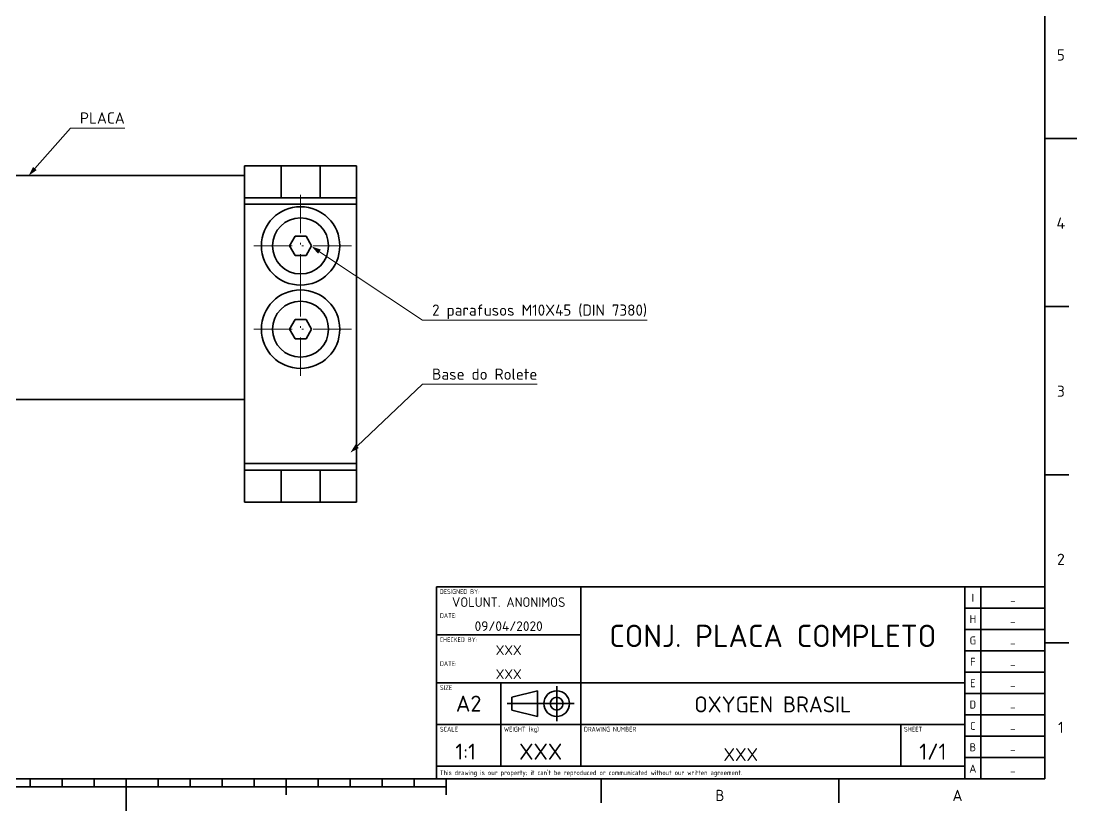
# Model space of a CAD drawing. Extents: x 0 to 594, y 0 to 420.
# Drawn here: x 264.2 to 594, y 0 to 246.6 of the extents above; entities that cross this region are included whole.
import ezdxf
from ezdxf.enums import TextEntityAlignment as Align

# ---------------------------------------------------------------- set-up
doc = ezdxf.new("R2010")
doc.units = 0
doc.linetypes.add('DASHDOT', pattern=[18.5, 12, -3, 0.5, -3])
doc.layers.get('0').update_dxf_attribs({"lineweight": 13})
doc.styles.get("Standard").update_dxf_attribs({"font": 'isocp.shx'})

# ---------------------------------------------------------------- blocks, each defined once
blk = doc.blocks.new('BLOCK1013')
at = {"color": 7, "lineweight": 18, "width": 1.110912}
blk.add_text('A', height=3.5, dxfattribs=at).set_placement((555.126221, 3.076224), (558.273804, 3.076224), align=Align.FIT)
blk = doc.blocks.new('BLOCK1015')
at = {"color": 7, "lineweight": 18, "width": 0.933329}
blk.add_text('B', height=3.5, dxfattribs=at).set_placement((481.100006, 3.076224), (483.899994, 3.076224), align=Align.FIT)
blk = doc.blocks.new('BLOCK1025')
at = {"color": 7, "lineweight": 18, "width": 0.863849}
blk.add_text('5', height=3.5, dxfattribs=at).set_placement((587.776245, 234.326218), (590.223816, 234.326218), align=Align.FIT)
blk = doc.blocks.new('BLOCK1027')
at = {"color": 7, "lineweight": 18, "width": 0.933329}
blk.add_text('4', height=3.5, dxfattribs=at).set_placement((587.599976, 181.826218), (590.399963, 181.826218), align=Align.FIT)
blk = doc.blocks.new('BLOCK1031')
at = {"color": 7, "lineweight": 18, "width": 0.863849}
blk.add_text('3', height=3.5, dxfattribs=at).set_placement((587.776245, 129.326218), (590.223816, 129.326218), align=Align.FIT)
blk = doc.blocks.new('BLOCK1035')
at = {"color": 7, "lineweight": 18, "width": 0.863849}
blk.add_text('2', height=3.5, dxfattribs=at).set_placement((587.776245, 76.826225), (590.223816, 76.826225), align=Align.FIT)
blk = doc.blocks.new('BLOCK1039')
at = {"color": 7, "lineweight": 18, "width": 0.953214}
blk.add_text('1', height=3.5, dxfattribs=at).set_placement((588.126221, 24.326223), (589.873779, 24.326223), align=Align.FIT)
blk = doc.blocks.new('BLOCK1041')
at = {"color": 7, "lineweight": 18, "width": 0.779092}
blk.add_text("This drawing is our property; it can't be reproduced or communicated without our written agreement.", height=1.5, dxfattribs=at).set_placement((395, 11.175525), (489.437073, 11.175525), align=Align.FIT)
blk = doc.blocks.new('BLOCK1042')
at = {"color": 7, "lineweight": 18, "width": 0.857432}
blk.add_text('SCALE', height=1.5, dxfattribs=at).set_placement((395, 24.751049), (400.695801, 24.751049), align=Align.FIT)
blk = doc.blocks.new('BLOCK1043')
at = {"color": 7, "lineweight": 18, "width": 0.631999}
blk.add_text('  1:1', height=5, dxfattribs=at).set_placement((393.755249, 16), (406.244751, 16), align=Align.FIT)
blk = doc.blocks.new('BLOCK1044')
at = {"color": 7, "lineweight": 18, "width": 0.802234}
blk.add_text('WEIGHT (kg)', height=1.5, dxfattribs=at).set_placement((415, 24.751049), (425.944763, 24.751049), align=Align.FIT)
blk = doc.blocks.new('BLOCK1045')
at = {"color": 7, "lineweight": 18, "width": 0.993963}
blk.add_text('XXX', height=5, dxfattribs=at).set_placement((419.755249, 16), (433.244751, 16), align=Align.FIT)
blk = doc.blocks.new('BLOCK1046')
at = {"color": 7, "lineweight": 18, "width": 0.811442}
blk.add_text('DRAWING NUMBER', height=1.5, dxfattribs=at).set_placement((440, 24.751049), (456.344757, 24.751049), align=Align.FIT)
blk = doc.blocks.new('BLOCK1047')
at = {"color": 7, "lineweight": 18, "width": 0.993963}
blk.add_text('XXX', height=4, dxfattribs=at).set_placement((483.604187, 15.6), (494.395782, 15.6), align=Align.FIT)
blk = doc.blocks.new('BLOCK1048')
at = {"color": 7, "lineweight": 18, "width": 0.839687}
blk.add_text('SHEET', height=1.5, dxfattribs=at).set_placement((540, 24.751049), (545.697876, 24.751049), align=Align.FIT)
blk = doc.blocks.new('BLOCK1049')
at = {"color": 7, "lineweight": 18, "width": 0.672753}
blk.add_text('1/1', height=5, dxfattribs=at).set_placement((544.755249, 16), (553.244751, 16), align=Align.FIT)
blk = doc.blocks.new('BLOCK1050')
at = {"color": 7, "lineweight": 18, "width": 0.839545}
blk.add_text('SIZE', height=1.5, dxfattribs=at).set_placement((395, 37.751049), (398.897888, 37.751049), align=Align.FIT)
blk = doc.blocks.new('BLOCK1051')
at = {"color": 7, "lineweight": 18, "width": 0.959161}
blk.add_text('A2', height=5, dxfattribs=at).set_placement((400.00351, 31), (407.996521, 31), align=Align.FIT)
blk = doc.blocks.new('BLOCK1052')
at = {"color": 7, "lineweight": 18, "width": 0.832841}
blk.add_text('OXYGEN BRASIL', height=5, dxfattribs=at).set_placement((474.510498, 30.751749), (523.489502, 30.751749), align=Align.FIT)
blk = doc.blocks.new('BLOCK1053')
at = {"color": 7, "lineweight": 18, "width": 0.77958}
blk.add_text('CHECKED BY:', height=1.5, dxfattribs=at).set_placement((395, 52.751049), (406.693695, 52.751049), align=Align.FIT)
blk = doc.blocks.new('BLOCK1054')
at = {"color": 7, "lineweight": 18, "width": 0.993966}
blk.add_text('XXX', height=3, dxfattribs=at).set_placement((412.453156, 48.700001), (420.546875, 48.700001), align=Align.FIT)
blk = doc.blocks.new('BLOCK1055')
at = {"color": 7, "lineweight": 18, "width": 0.9182}
blk.add_text('DATE:', height=1.5, dxfattribs=at).set_placement((395, 45.251049), (400.246857, 45.251049), align=Align.FIT)
blk = doc.blocks.new('BLOCK1056')
at = {"color": 7, "lineweight": 18, "width": 0.993966}
blk.add_text('XXX', height=3, dxfattribs=at).set_placement((412.453156, 41.200001), (420.546875, 41.200001), align=Align.FIT)
blk = doc.blocks.new('BLOCK1057')
at = {"color": 7, "lineweight": 18, "width": 0.802888}
blk.add_text('DESIGNED BY:', height=1.5, dxfattribs=at).set_placement((395, 67.751053), (407.444763, 67.751053), align=Align.FIT)
blk = doc.blocks.new('BLOCK1058')
at = {"color": 7, "lineweight": 18, "width": 0.817531}
blk.add_text('VOLUNT. ANONIMOS', height=3, dxfattribs=at).set_placement((398.806305, 63.700001), (434.193726, 63.700001), align=Align.FIT)
blk = doc.blocks.new('BLOCK1059')
at = {"color": 7, "lineweight": 18, "width": 0.9182}
blk.add_text('DATE:', height=1.5, dxfattribs=at).set_placement((395, 60.251049), (400.246857, 60.251049), align=Align.FIT)
blk = doc.blocks.new('BLOCK1060')
at = {"color": 7, "lineweight": 18, "width": 0.741134}
blk.add_text('09/04/2020', height=3, dxfattribs=at).set_placement((405.859436, 56.200001), (427.140564, 56.200001), align=Align.FIT)
blk = doc.blocks.new('BLOCK1061')
at = {"color": 7, "lineweight": 18, "width": 0.791868}
blk.add_text('CONJ. PLACA COMPLETO', height=7, dxfattribs=at).set_placement((447.924469, 51.152447), (550.0755, 51.152447), align=Align.FIT)
blk = doc.blocks.new('BLOCK1062')
at = {"color": 7, "lineweight": 18, "width": 1.11089}
blk.add_text('A', height=2.5, dxfattribs=at).set_placement((560.375854, 11.959208), (562.624084, 11.959208), align=Align.FIT)
blk = doc.blocks.new('BLOCK1063')
at = {"color": 7, "lineweight": 18, "width": 1.180321}
blk.add_text('_', height=2, dxfattribs=at).set_placement((573.100708, 12.234033), (574.899292, 12.234033), align=Align.FIT)
blk = doc.blocks.new('BLOCK1064')
at = {"color": 7, "lineweight": 18, "width": 0.933333}
blk.add_text('B', height=2.5, dxfattribs=at).set_placement((560.5, 18.625874), (562.5, 18.625874), align=Align.FIT)
blk = doc.blocks.new('BLOCK1065')
at = {"color": 7, "lineweight": 18, "width": 1.180321}
blk.add_text('_', height=2, dxfattribs=at).set_placement((573.100708, 18.9007), (574.899292, 18.9007), align=Align.FIT)
blk = doc.blocks.new('BLOCK1066')
at = {"color": 7, "lineweight": 18, "width": 0.815841}
blk.add_text('C', height=2.5, dxfattribs=at).set_placement((560.625854, 25.29254), (562.374084, 25.29254), align=Align.FIT)
blk = doc.blocks.new('BLOCK1067')
at = {"color": 7, "lineweight": 18, "width": 1.180321}
blk.add_text('_', height=2, dxfattribs=at).set_placement((573.100708, 25.567366), (574.899292, 25.567366), align=Align.FIT)
blk = doc.blocks.new('BLOCK1068')
at = {"color": 7, "lineweight": 18, "width": 0.933333}
blk.add_text('D', height=2.5, dxfattribs=at).set_placement((560.5, 31.959206), (562.5, 31.959206), align=Align.FIT)
blk = doc.blocks.new('BLOCK1069')
at = {"color": 7, "lineweight": 18, "width": 1.180321}
blk.add_text('_', height=2, dxfattribs=at).set_placement((573.100708, 32.234032), (574.899292, 32.234032), align=Align.FIT)
blk = doc.blocks.new('BLOCK1070')
at = {"color": 7, "lineweight": 18, "width": 0.863831}
blk.add_text('E', height=2.5, dxfattribs=at).set_placement((560.625854, 38.625874), (562.374084, 38.625874), align=Align.FIT)
blk = doc.blocks.new('BLOCK1071')
at = {"color": 7, "lineweight": 18, "width": 1.180321}
blk.add_text('_', height=2, dxfattribs=at).set_placement((573.100708, 38.9007), (574.899292, 38.9007), align=Align.FIT)
blk = doc.blocks.new('BLOCK1072')
at = {"color": 7, "lineweight": 18, "width": 0.863831}
blk.add_text('F', height=2.5, dxfattribs=at).set_placement((560.625854, 45.292542), (562.374084, 45.292542), align=Align.FIT)
blk = doc.blocks.new('BLOCK1073')
at = {"color": 7, "lineweight": 18, "width": 1.180321}
blk.add_text('_', height=2, dxfattribs=at).set_placement((573.100708, 45.567368), (574.899292, 45.567368), align=Align.FIT)
blk = doc.blocks.new('BLOCK1074')
at = {"color": 7, "lineweight": 18, "width": 0.933333}
blk.add_text('G', height=2.5, dxfattribs=at).set_placement((560.5, 51.959206), (562.5, 51.959206), align=Align.FIT)
blk = doc.blocks.new('BLOCK1075')
at = {"color": 7, "lineweight": 18, "width": 1.180321}
blk.add_text('_', height=2, dxfattribs=at).set_placement((573.100708, 52.234032), (574.899292, 52.234032), align=Align.FIT)
blk = doc.blocks.new('BLOCK1076')
at = {"color": 7, "lineweight": 18, "width": 0.933333}
blk.add_text('H', height=2.5, dxfattribs=at).set_placement((560.5, 58.625874), (562.5, 58.625874), align=Align.FIT)
blk = doc.blocks.new('BLOCK1077')
at = {"color": 7, "lineweight": 18, "width": 1.180321}
blk.add_text('_', height=2, dxfattribs=at).set_placement((573.100708, 58.9007), (574.899292, 58.9007), align=Align.FIT)
blk = doc.blocks.new('BLOCK1078')
at = {"color": 7, "lineweight": 18, "width": 1.571283}
blk.add_text('I', height=2.5, dxfattribs=at).set_placement((561.125854, 65.292542), (561.874084, 65.292542), align=Align.FIT)
blk = doc.blocks.new('BLOCK1079')
at = {"color": 7, "lineweight": 18, "width": 1.180321}
blk.add_text('_', height=2, dxfattribs=at).set_placement((573.100708, 65.56736), (574.899292, 65.56736), align=Align.FIT)
blk = doc.blocks.new('BLOCK1086')
at = {"color": 7, "lineweight": 18}
blk.add_lwpolyline([(55.919323, 37.377705), (67, 50), (83.990211, 50)], dxfattribs=at)
blk.add_solid([(55.335808, 37.889954), (54.007591, 35.200001), (56.502838, 36.865459)], dxfattribs=at)
at = {"color": 7, "lineweight": 18, "width": 0.892992}
blk.add_text('PLACA', height=3.5, dxfattribs=at).set_placement((70, 51.400002), (83.990211, 51.400002), align=Align.FIT)
blk = doc.blocks.new('BLOCK1087')
at = {"color": 7, "lineweight": 18}
blk.add_lwpolyline([(156.601715, -49.362282), (177, -30), (212.880417, -30)], dxfattribs=at)
blk.add_solid([(156.067169, -48.799133), (154.5, -51.357254), (157.136261, -49.925438)], dxfattribs=at)
at = {"color": 7, "lineweight": 18, "width": 0.795494}
blk.add_text('Base do Rolete', height=3.5, dxfattribs=at).set_placement((180, -28.6), (212.880417, -28.6), align=Align.FIT)
blk = doc.blocks.new('BLOCK1090')
at = {"color": 7, "lineweight": 18}
blk.add_lwpolyline([(144.827057, 11.395369), (177, -10), (247.155945, -10)], dxfattribs=at)
blk.add_solid([(145.257019, 12.041914), (142.414124, 13), (144.397095, 10.748823)], dxfattribs=at)
at = {"color": 7, "lineweight": 18, "width": 0.750346}
blk.add_text('2 parafusos M10X45 (DIN 7380)', height=3.5, dxfattribs=at).set_placement((180, -8.6), (247.155945, -8.6), align=Align.FIT)
blk = doc.blocks.new('BLOCK1094')
at = {"color": 7, "linetype": 'DASHDOT', "lineweight": 18}
for p, q in [((138.91687, 3.125), (138.91687, -28.725)), ((154.841873, -12.8), (122.991875, -12.8))]:
    blk.add_line(p, q, dxfattribs=at)
blk = doc.blocks.new('BLOCK1095')
at = {"color": 7, "linetype": 'DASHDOT', "lineweight": 18}
for p, q in [((138.91687, 29.125), (138.91687, -2.725)), ((154.841873, 13.2), (122.991875, 13.2))]:
    blk.add_line(p, q, dxfattribs=at)
blk = doc.blocks.new('BLOCK1096')
at = {"color": 7, "lineweight": 35}
for p, q in [((-159.999987, 79.200005), (-147.780447, 79.200005)), ((-159.999987, 79.200005), (-159.999987, 74.200005)), ((-147.780447, 79.200005), (-147.000457, 79.200005)), ((-147.00088, 79.200005), (-126.00088, 79.200005)), ((-147.00088, 79.200005), (-147.00088, 74.200005)), ((-126.00088, 79.200005), (-126.00088, 74.200005)), ((-126.000457, 79.200005), (-125.220447, 79.200005)), ((-125.220447, 79.200005), (-112.999987, 79.200005)), ((-112.999987, 79.200005), (-112.999987, 74.200005)), ((-159.999987, 74.200005), (-147.780447, 74.200005)), ((-154.999998, 74.200005), (-154.999998, 68.200005)), ((-147.780447, 74.200005), (-147.000457, 74.200005)), ((-147.00088, 74.200005), (-126.00088, 74.200005)), ((-126.000457, 74.200005), (-125.220447, 74.200005)), ((-125.220447, 74.200005), (-112.999987, 74.200005)), ((-117.999998, 74.200005), (-117.999998, 68.200005)), ((-153.999998, 67.200005), (-136.499998, 67.200005)), ((-146.249995, 67.200005), (-136.499998, 67.200005)), ((-144.499998, 67.2), (-133.567988, 67.2)), ((-144.499998, 67.2), (-144.499998, 36.55)), ((-136.499998, 67.200005), (-118.999998, 67.200005)), ((-126.749998, 67.200005), (-136.499998, 67.200005)), ((-133.567988, 67.2), (-128.499998, 67.2)), ((-128.499998, 67.2), (-128.499998, 36.55)), ((-124.799998, 36.5), (-148.199998, 36.5)), ((-148.199998, 35.2), (-148.199998, 36.5)), ((-144.499998, 36.55), (-133.567988, 36.55)), ((-141.323139, 36.5), (-144.29741, 36.5)), ((-142.499998, 36.55), (-142.499998, 36.500003)), ((-133.567988, 36.55), (-128.499998, 36.55)), ((-130.499998, 36.55), (-130.499998, 36.5)), ((-124.799998, 35.2), (-124.799998, 36.5)), ((132.816876, 38.2), (121.416876, 38.2)), ((121.416876, 28.2), (121.416876, 38.2)), ((132.816876, 28.2), (132.816876, 38.2)), ((132.816876, 38.2), (145.016876, 38.2)), ((145.016876, 28.2), (145.016876, 38.2)), ((156.416876, 38.2), (145.016876, 38.2)), ((156.416876, 28.2), (156.416876, 38.2)), ((-151.499998, -34.8), (-151.499998, 35.2)), ((121.416847, 35.2), (-151.499998, 35.2)), ((121.416876, 28.2), (132.816876, 28.2)), ((121.416876, 28.2), (121.416876, 26.2)), ((132.816876, 28.2), (145.016876, 28.2)), ((145.016876, 28.2), (156.416876, 28.2)), ((156.416876, 28.2), (156.416876, 26.2)), ((121.416876, 26.2), (156.416876, 26.2)), ((121.416876, -54.8), (121.416876, 26.2)), ((156.416876, -54.8), (156.416876, 26.2)), ((137.184826, 16.2), (135.452775, 13.2)), ((135.452775, 13.2), (137.184826, 10.2)), ((140.648927, 16.2), (137.184826, 16.2)), ((142.380978, 13.2), (140.648927, 16.2)), ((140.648927, 10.2), (142.380978, 13.2)), ((137.184826, 10.2), (140.648927, 10.2)), ((137.184825, -9.8), (135.452774, -12.8)), ((140.648927, -9.8), (137.184825, -9.8)), ((142.380978, -12.8), (140.648927, -9.8)), ((135.452774, -12.8), (137.184825, -15.8)), ((140.648927, -15.8), (142.380978, -12.8)), ((137.184825, -15.8), (140.648927, -15.8)), ((121.416867, -34.8), (-151.499998, -34.8)), ((-148.199998, -35.8), (-148.199998, -34.799991)), ((-124.799998, -35.8), (-148.199998, -35.8)), ((-144.499998, -36.15), (-133.567988, -36.15)), ((-144.499998, -36.15), (-144.499998, -66.8)), ((-141.323139, -35.8), (-144.29741, -35.8)), ((-142.499998, -35.799997), (-142.499998, -36.15)), ((-133.567988, -36.15), (-128.499998, -36.15)), ((-130.499998, -35.8), (-130.499998, -36.15)), ((-128.499998, -36.15), (-128.499998, -66.8)), ((-126.799998, -35.8), (-126.862351, -35.8)), ((-124.799998, -35.8), (-124.799998, -34.799991)), ((121.416876, -56.8), (121.416876, -54.8)), ((121.416876, -54.8), (156.416876, -54.8)), ((156.416876, -56.8), (156.416876, -54.8)), ((121.416876, -56.8), (132.816876, -56.8)), ((121.416876, -66.8), (121.416876, -56.8)), ((132.816876, -66.8), (132.816876, -56.8)), ((145.016876, -56.8), (132.816876, -56.8)), ((145.016876, -66.8), (145.016876, -56.8)), ((145.016876, -56.8), (156.416876, -56.8)), ((156.416876, -66.8), (156.416876, -56.8)), ((-155, -67.800003), (-155, -73.800003)), ((-154, -66.800003), (-136.5, -66.800003)), ((-119.000004, -66.800003), (-136.5, -66.800003)), ((-118, -67.800003), (-118, -73.800003)), ((132.816876, -66.8), (121.416876, -66.8)), ((132.816876, -66.8), (145.016876, -66.8)), ((156.416876, -66.8), (145.016876, -66.8)), ((-147.780002, -73.800003), (-160.000002, -73.800003)), ((-160.000002, -78.800003), (-160.000002, -73.800003)), ((-147.000002, -73.800003), (-147.780002, -73.800003)), ((-147.000002, -78.800003), (-147.000002, -73.800003)), ((-126.000002, -73.800003), (-147.000002, -73.800003)), ((-125.220002, -73.800003), (-126.000002, -73.800003)), ((-126.000002, -78.800003), (-126.000002, -73.800003)), ((-113.000002, -73.800003), (-125.220002, -73.800003)), ((-113.000002, -78.800003), (-113.000002, -73.800003)), ((-147.780002, -78.800003), (-160.000002, -78.800003)), ((-154, -78.800003), (-136.5, -78.800003)), ((-147.000002, -78.800003), (-147.780002, -78.800003)), ((-126.000002, -78.800003), (-147.000002, -78.800003)), ((-146.249997, -78.800003), (-136.5, -78.800003)), ((-136.5, -78.800003), (-119, -78.800003)), ((-126.75, -78.800003), (-136.5, -78.800003)), ((-125.220002, -78.800003), (-126.000002, -78.800003)), ((-113.000002, -78.800003), (-125.220002, -78.800003))]:
    blk.add_line(p, q, dxfattribs=at)
for centre, radius in [((138.916876, 13.2), 12.25), ((138.916877, 13.2), 8.75), ((-116.499998, 0.2), 1.25), ((-102.749998, 0.2), 1.25), ((138.916876, -12.8), 12.25), ((138.916876, -12.8), 8.75)]:
    blk.add_circle(centre, radius, dxfattribs=at)
for centre, start, end in [((-153.999998, 68.200005), 179.999999, 270), ((-118.999998, 68.200005), 269.999999, 0.000001), ((-154, -67.800003), 89.999727, 180.000001), ((-119, -67.800003), 359.999999, 90.000236)]:
    blk.add_arc(centre, 1, start, end, dxfattribs=at)

msp = doc.modelspace()

# ---------------------------------------------------------------- linework, layer by layer
at = {"color": 7, "lineweight": 35}
for p, q in [((584, 10), (584, 410)), ((584, 210), (594, 210)), ((584, 157.5), (591.5, 157.5)), ((584, 105), (591.5, 105)), ((394, 10), (394, 70)), ((394, 70), (584, 70)), ((439, 14), (439, 70)), ((559, 10), (559, 70)), ((564, 10), (564, 70)), ((584, 70), (584, 10)), ((559, 63.333333), (584, 63.333333)), ((559, 56.666667), (584, 56.666667)), ((394, 55), (439, 55)), ((559, 50), (584, 50)), ((584, 52.5), (591.5, 52.5)), ((559, 43.333333), (584, 43.333333)), ((394, 40), (559, 40)), ((414, 14), (414, 40)), ((417.5, 35.5), (425.5, 37.5)), ((425.5, 37.5), (425.5, 29.5)), ((431.5, 28), (431.5, 39)), ((559, 36.666667), (584, 36.666667)), ((416, 33.5), (437, 33.5)), ((417.5, 31.5), (417.5, 35.5)), ((425.5, 29.5), (417.5, 31.5)), ((559, 30), (584, 30)), ((394, 27), (559, 27)), ((539, 14), (539, 27)), ((559, 23.333333), (584, 23.333333)), ((559, 16.666667), (584, 16.666667)), ((394, 14), (559, 14)), ((10, 10), (584, 10)), ((267, 10), (267, 7.5)), ((277, 10), (277, 7.5)), ((287, 10), (287, 7.5)), ((297, 10), (297, 0)), ((307, 10), (307, 7.5)), ((317, 10), (317, 7.5)), ((327, 10), (327, 7.5)), ((337, 10), (337, 7.5)), ((347, 10), (347, 5)), ((357, 10), (357, 7.5)), ((367, 10), (367, 7.5)), ((377, 10), (377, 7.5)), ((387, 10), (387, 7.5)), ((394, 10), (584, 10)), ((397, 10), (397, 5)), ((445.4, 10), (445.4, 2.5)), ((519.6, 10), (519.6, 2.5)), ((197, 7.5), (397, 7.5))]:
    msp.add_line(p, q, dxfattribs=at)
for radius in [4, 2]:
    msp.add_circle((431.5, 33.5), radius, dxfattribs=at)

# ---------------------------------------------------------------- block references
at = {"lineweight": 0}
for name, p in [('BLOCK1096', (212.569688, 163.248822)), ('BLOCK1025', (0, 0)), ('BLOCK1086', (212.569688, 163.248822)), ('BLOCK1095', (212.569688, 163.248822)), ('BLOCK1027', (0, 0)), ('BLOCK1090', (212.569688, 163.248822)), ('BLOCK1094', (212.569688, 163.248822)), ('BLOCK1087', (212.569688, 163.248822)), ('BLOCK1031', (0, 0)), ('BLOCK1035', (0, 0)), ('BLOCK1057', (0, 0)), ('BLOCK1058', (0, 0)), ('BLOCK1078', (0, 0)), ('BLOCK1079', (0, 0)), ('BLOCK1059', (0, 0)), ('BLOCK1076', (0, 0)), ('BLOCK1060', (0, 0)), ('BLOCK1061', (0, 0)), ('BLOCK1077', (0, 0)), ('BLOCK1053', (0, 0)), ('BLOCK1074', (0, 0)), ('BLOCK1054', (0, 0)), ('BLOCK1075', (0, 0)), ('BLOCK1055', (0, 0)), ('BLOCK1072', (0, 0)), ('BLOCK1056', (0, 0)), ('BLOCK1073', (0, 0)), ('BLOCK1070', (0, 0)), ('BLOCK1050', (0, 0)), ('BLOCK1071', (0, 0)), ('BLOCK1051', (0, 0)), ('BLOCK1052', (0, 0)), ('BLOCK1068', (0, 0)), ('BLOCK1069', (0, 0)), ('BLOCK1044', (0, 0)), ('BLOCK1066', (0, 0)), ('BLOCK1039', (0, 0)), ('BLOCK1042', (0, 0)), ('BLOCK1046', (0, 0)), ('BLOCK1048', (0, 0)), ('BLOCK1067', (0, 0)), ('BLOCK1043', (0, 0)), ('BLOCK1045', (0, 0)), ('BLOCK1049', (0, 0)), ('BLOCK1064', (0, 0)), ('BLOCK1047', (0, 0)), ('BLOCK1065', (0, 0)), ('BLOCK1062', (0, 0)), ('BLOCK1041', (0, 0)), ('BLOCK1063', (0, 0)), ('BLOCK1015', (0, 0)), ('BLOCK1013', (0, 0))]:
    msp.add_blockref(name, p, dxfattribs=at)

doc.saveas('drawing.dxf')
